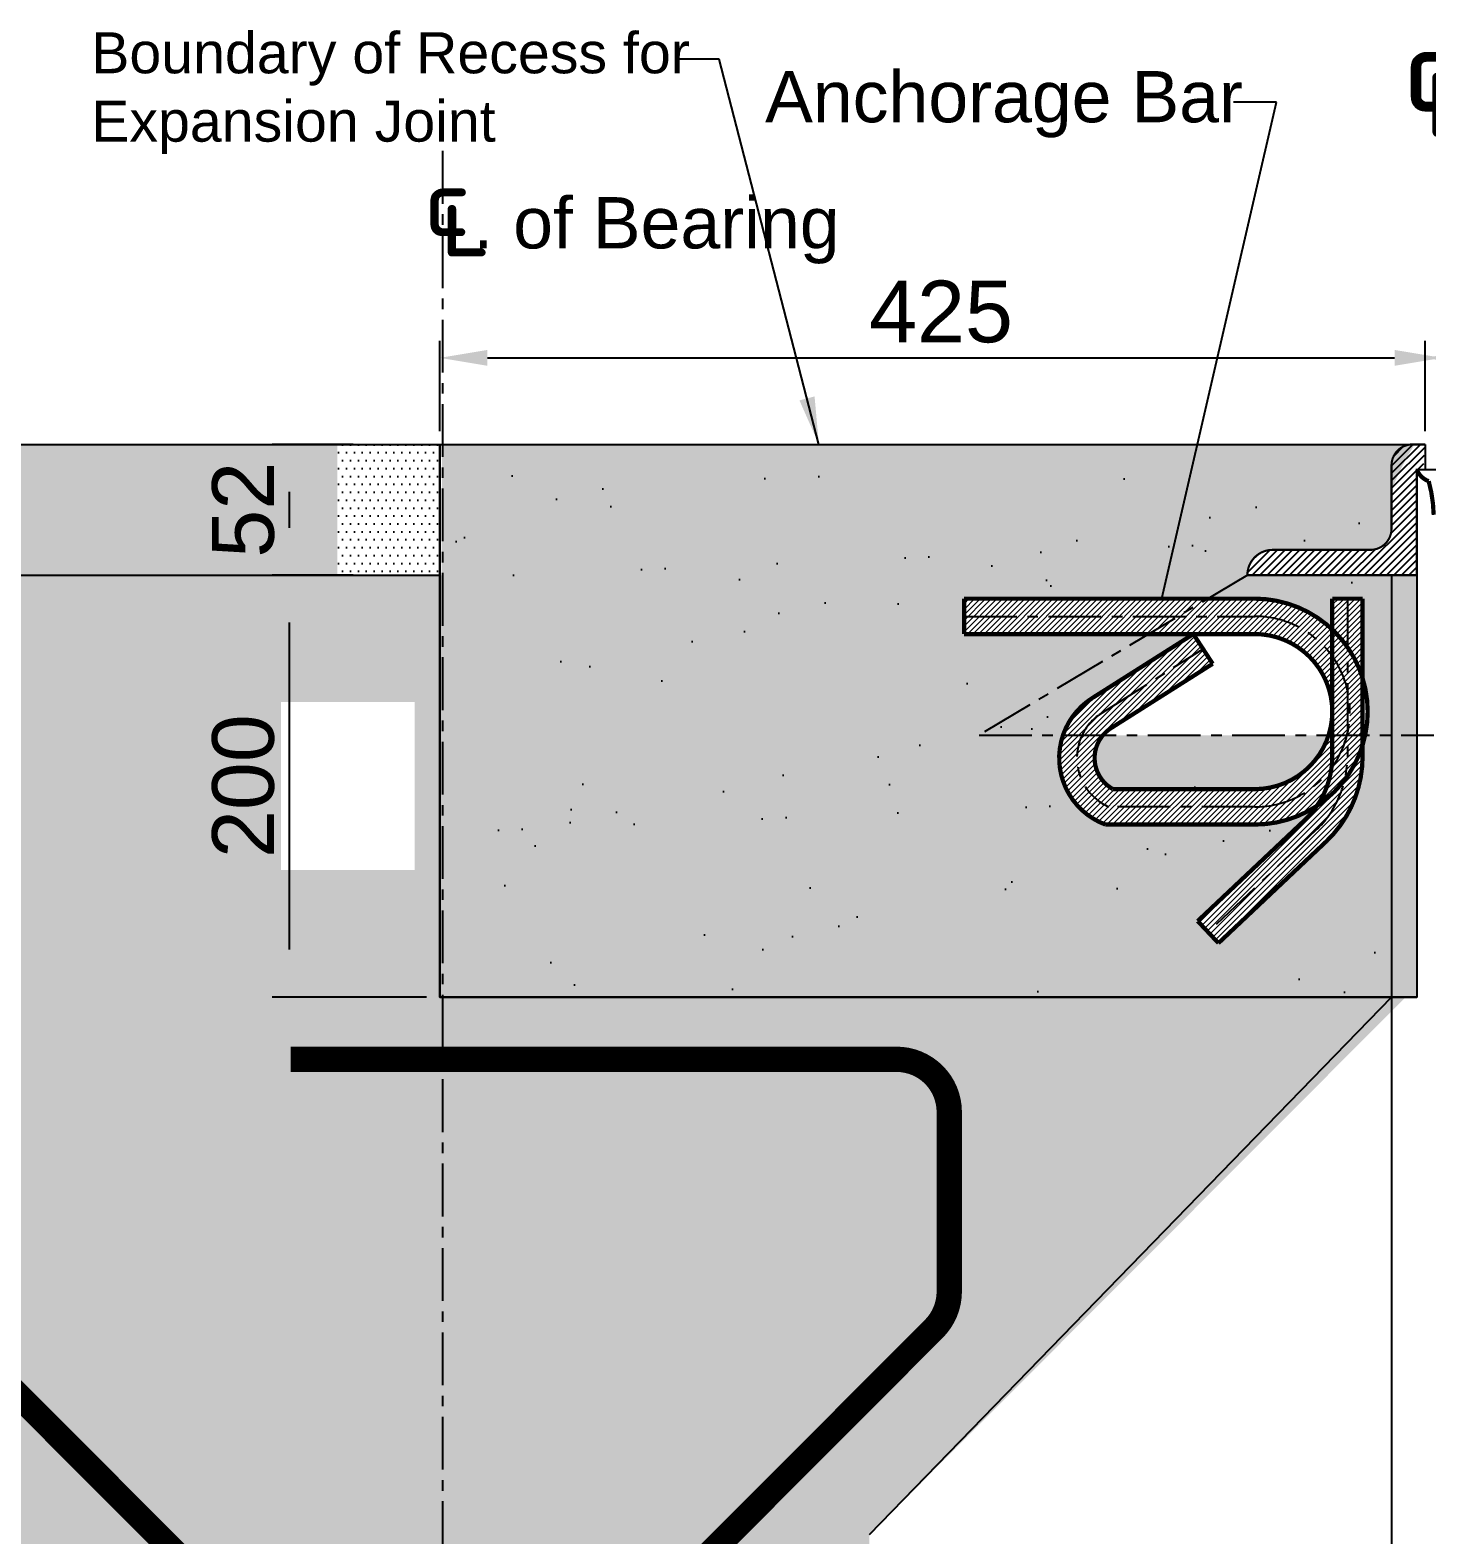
# Model space of a CAD drawing. Extents: x 25837 to 33401, y -1784 to 3293.
# Drawn here: x 31006 to 31668, y 1178 to 1892 of the extents above; entities that cross this region are included whole.
import ezdxf

# ---------------------------------------------------------------- set-up
doc = ezdxf.new("R2010")
doc.units = 0
doc.header["$LTSCALE"] = 200
doc.header["$MEASUREMENT"] = 0
doc.linetypes.add('CENTER', pattern=[2, 1.25, -0.25, 0.25, -0.25])
doc.layers.get('Defpoints').update_dxf_attribs({"linetype": 'CONTINUOUS'})
doc.layers.add('hatch', color=250, linetype='CONTINUOUS')
doc.layers.add('Line', color=6, linetype='CONTINUOUS', lineweight=25)
doc.styles.add('dimen_text', font='simplex.shx')
doc.styles.add('FRAME_TEXT', font='arial.ttf')
doc.styles.add('SWISSEL', font='swissl.ttf')
doc.dimstyles.new('dim_5', dxfattribs={"dimscale": 45, "dimtxt": 0.18, "dimasz": 0.2, "dimexe": 0.18, "dimexo": 0.14, "dimgap": 0.09, "dimtad": 1, "dimdec": 0, "dimzin": 0, "dimdsep": 46, "dimtxsty": 'dimen_text', "dimcen": 0.09, "dimclrd": 256, "dimclre": 256, "dimclrt": 7, "dimadec": 0, "dimazin": 0, "dimtfac": 1, "dimtdec": 0, "dimtofl": 0, "dimtmove": 0, "dimatfit": 3, "dimfxl": 1, "dimtolj": 1, "dimtzin": 0, "dimarcsym": 0})
pattern_1 = [(0, (628.5868874987464, 0), (1.875, 3.75), [0, -3.75])]
pattern_2 = [(45, (628.5868874987464, 0), (-1.325825214724776, 1.325825214724777), [])]

# ---------------------------------------------------------------- blocks, each defined once
blk = doc.blocks.new('*D7')
at = {"layer": 'Defpoints', "color": 0, "transparency": 16777216}
for p in [(31128.39209428259, 1633.16478375145), (31164.84489468659, 1633.16478375145), (31199.73900509428, 1433.16478375145)]:
    blk.add_point(p, dxfattribs=at)
at = {"layer": 'hatch', "lineweight": -2, "transparency": 16777216}
for p, q in [((31158.54489468659, 1633.16478375145), (31120.29209428259, 1633.16478375145)), ((31128.39209428259, 1455.66478375145), (31128.39209428259, 1610.66478375145)), ((31193.43900509429, 1433.16478375145), (31120.29209428259, 1433.16478375145))]:
    blk.add_line(p, q, dxfattribs=at)
at = {"layer": 'hatch', "transparency": 16777216}
for points in [[(31124.64209428259, 1610.66478375145), (31132.14209428259, 1610.66478375145), (31128.39209428259, 1633.16478375145)], [(31124.64209428259, 1455.66478375145), (31132.14209428259, 1455.66478375145), (31128.39209428259, 1433.16478375145)]]:
    blk.add_solid(points, dxfattribs=at)
at = {"layer": 'hatch', "color": 7, "transparency": 16777216, "insert": (31106.61001688952, 1533.164783751455), "char_height": 29.25, "attachment_point": 5, "rotation": 90, "style": 'SWISSEL'}
blk.add_mtext('\\A1;200', dxfattribs=at)
blk = doc.blocks.new('*D8')
at = {"layer": 'Defpoints', "color": 0, "transparency": 16777216}
for p in [(31128.39209428267, 1695.164783751451), (31164.8448946866, 1695.164783751451), (31164.8448946866, 1633.164783751451)]:
    blk.add_point(p, dxfattribs=at)
at = {"layer": 'hatch', "lineweight": -2, "transparency": 16777216}
for p, q in [((31158.54489468661, 1695.164783751451), (31120.29209428267, 1695.164783751451)), ((31128.39209428267, 1655.664783751451), (31128.39209428267, 1672.664783751451)), ((31158.54489468661, 1633.164783751451), (31120.29209428267, 1633.164783751451))]:
    blk.add_line(p, q, dxfattribs=at)
at = {"layer": 'hatch', "transparency": 16777216}
for points in [[(31124.64209428267, 1672.664783751451), (31132.14209428267, 1672.664783751451), (31128.39209428267, 1695.164783751451)], [(31124.64209428267, 1655.664783751451), (31132.14209428267, 1655.664783751451), (31128.39209428267, 1633.164783751451)]]:
    blk.add_solid(points, dxfattribs=at)
at = {"layer": 'hatch', "color": 7, "transparency": 16777216, "insert": (31106.61001688958, 1664.164783751442), "char_height": 29.25, "attachment_point": 5, "rotation": 90, "style": 'SWISSEL'}
blk.add_mtext('\\A1;52', dxfattribs=at)
blk = doc.blocks.new('*D10')
at = {"layer": 'Defpoints', "color": 0, "transparency": 16777216}
for p in [(31674.73900509428, 1736.166707932774), (31199.73900509428, 1695.16478375145), (31674.73900509428, 1695.16478375145)]:
    blk.add_point(p, dxfattribs=at)
at = {"layer": 'hatch', "lineweight": -2, "transparency": 16777216}
for p, q in [((31199.73900509428, 1701.46478375145), (31199.73900509428, 1744.266707932774)), ((31674.73900509428, 1701.46478375145), (31674.73900509428, 1744.266707932774)), ((31222.23900509428, 1736.166707932774), (31652.23900509428, 1736.166707932774))]:
    blk.add_line(p, q, dxfattribs=at)
at = {"layer": 'hatch', "transparency": 16777216}
for points in [[(31222.23900509428, 1739.916707932774), (31222.23900509428, 1732.416707932774), (31199.73900509428, 1736.166707932774)], [(31652.23900509428, 1739.916707932774), (31652.23900509428, 1732.416707932774), (31674.73900509428, 1736.166707932774)]]:
    blk.add_solid(points, dxfattribs=at)
at = {"layer": 'hatch', "color": 7, "transparency": 16777216, "insert": (31437.23900509428, 1757.94878532585), "char_height": 29.25, "attachment_point": 5, "style": 'SWISSEL'}
blk.add_mtext('\\A1;425', dxfattribs=at)
blk = doc.blocks.new('*D12')
at = {"layer": 'Defpoints', "color": 0, "transparency": 16777216}
for p in [(31666.73900509428, 1736.166707932774), (31666.73900509428, 1695.16478375145), (32141.73900509428, 1695.16478375145)]:
    blk.add_point(p, dxfattribs=at)
at = {"layer": 'hatch', "lineweight": -2, "transparency": 16777216}
for p, q in [((31666.73900509428, 1701.46478375145), (31666.73900509428, 1744.266707932774)), ((32141.73900509428, 1701.46478375145), (32141.73900509428, 1744.266707932774)), ((32119.23900509428, 1736.166707932774), (31689.23900509428, 1736.166707932774))]:
    blk.add_line(p, q, dxfattribs=at)
at = {"layer": 'hatch', "transparency": 16777216}
for points in [[(31689.23900509428, 1739.916707932774), (31689.23900509428, 1732.416707932774), (31666.73900509428, 1736.166707932774)], [(32119.23900509428, 1739.916707932774), (32119.23900509428, 1732.416707932774), (32141.73900509428, 1736.166707932774)]]:
    blk.add_solid(points, dxfattribs=at)
at = {"layer": 'hatch', "color": 7, "transparency": 16777216, "insert": (31904.23900509428, 1757.94878532585), "char_height": 29.25, "attachment_point": 5, "style": 'SWISSEL'}
blk.add_mtext('\\A1;425', dxfattribs=at)

msp = doc.modelspace()

# ---------------------------------------------------------------- hatches: boundary and pattern name
at = {"layer": 'hatch'}
h = msp.add_hatch(dxfattribs=at)
h.set_pattern_fill('DOTS', color=256, scale=60)
h.set_pattern_definition(pattern_1)
h.paths.add_polyline_path([(31151.159440208, 1695.16478375145), (30448.17760478037, 1695.16478375145), (30448.17760478037, 1633.16478375145), (31151.159440208, 1633.16478375145)])
h = msp.add_hatch(dxfattribs=at)
h.set_pattern_fill('DOTS', color=256, scale=60)
h.set_pattern_definition(pattern_1)
h.paths.add_polyline_path([(31199.73900509428, 1695.16478375145), (31151.159440208, 1695.16478375145), (31151.159440208, 1633.16478375145), (31199.73900509428, 1633.16478375145)])
h = msp.add_hatch(dxfattribs=at)
h.set_pattern_fill('ANSI31', color=256, scale=20)
h.set_pattern_definition([(45, (1260.708429833296, 0), (-1.767766952966369, 1.767766952966369), [])])
edge = h.paths.add_edge_path()
edge.add_line((31662.73900509428, 1683.16478375145), (31665.77716133738, 1683.16478375145))
edge.add_line((31665.77716133738, 1683.16478375145), (31666.73900509428, 1695.16478375145))
edge.add_line((31666.73900509428, 1695.16478375145), (31660.73900509428, 1695.16478375145))
edge.add_arc((31660.73900509429, 1685.164783751447), 10.00000000000364, 450.0000000000209, 539.9999999999791)
edge.add_line((31650.73900509428, 1685.16478375145), (31650.73900509428, 1655.16478375145))
edge.add_arc((31640.73900509428, 1655.16478375145), 10, 270, 360, ccw=False)
edge.add_line((31640.73900509428, 1645.16478375145), (31594.42682373717, 1645.16478375145))
edge.add_arc((31594.42682373717, 1633.16478375145), 12, 450, 540)
edge.add_line((31582.42682373717, 1633.16478375145), (31662.73900509428, 1633.16478375145))
edge.add_line((31662.73900509428, 1633.16478375145), (31662.73900509428, 1683.16478375145))
h.paths.add_polyline_path([(31666.73900509428, 1683.16478375145), (31666.73900509428, 1695.16478375145), (31666.8931971899, 1683.16478375145), (31662.8931971899, 1683.16478375145)])
at = {"layer": 'Line'}
h = msp.add_hatch(dxfattribs=at)
h.set_pattern_fill('AR-CONC', color=256, scale=3)
h.set_pattern_definition([(49.99999999999999, (1260.708429833296, 0), (21.5178054780226, -1.882564049477853), [2.25, -24.75]), (355, (1260.708429833296, 0), (-4.16254000839, 22.56576401100035), [1.8, -19.8]), (100.45144446, (1262.501580263296, -0.15688032), (17.35526540181336, 20.68319972905888), [1.912205759999999, -21.03426335999999]), (46.18420000000002, (1260.708429833296, 6), (32.01723992014717, -4.965578423792296), [3.374999999999999, -37.12499999999998]), (96.63563549, (1263.376532183296, 5.586200789999999), (28.03985837022685, 29.22355802323651), [2.86831026, -31.55141279999999]), (351.1841639899999, (1260.708429833296, 6), (28.03985835164319, 29.2235580080997), [2.7, -29.70000003]), (21, (1263.708429833296, 4.5), (17.90721156355385, -12.07856671996016), [2.25, -24.75]), (326.0000000000001, (1263.708429833296, 4.5), (7.299459957647452, 21.75450135140559), [1.8, -19.8]), (71.45144474, (1265.200697453296, 3.49345278), (25.20667130189914, 9.675934584190614), [1.9122057, -21.03426336]), (37.50000000000001, (1260.708429833296, 0), (0.3647956595187201, 9.986815614939346), [0, -19.56, 0, -20.1, 0, -19.875]), (7.499999999999999, (1260.708429833296, 0), (7.892086123264458, 11.83235135647081), [0, -11.46, 0, -19.11, 0, -7.574999999999999]), (327.5, (1254.018429833296, 0), (16.01467308517227, -0.6766461520313927), [0, -7.5, 0, -23.4, 0, -31.05]), (317.5, (1251.018429833296, 0), (17.49558508027159, 3.003149469969532), [0, -9.75, 0, -15.54, 0, -22.05])])
edge = h.paths.add_edge_path()
edge.add_line((31535.61064548177, 1605.247607864916), (31448.18580064693, 1605.247607864916))
edge.add_line((31448.18580064693, 1605.247607864916), (31448.18580064693, 1622.036208471709))
edge.add_line((31448.18580064693, 1622.036208471709), (31563.76457200574, 1622.036208471709))
edge.add_line((31563.76457200574, 1622.036208471709), (31582.42682373717, 1633.16478375145))
edge.add_arc((31594.42682373717, 1633.16478375145), 12, 90, 180, ccw=False)
edge.add_line((31594.42682373717, 1645.16478375145), (31640.73900509428, 1645.16478375145))
edge.add_arc((31640.73900509428, 1655.16478375145), 10, 270, 360)
edge.add_line((31650.73900509428, 1655.16478375145), (31650.73900509428, 1673.16478375145))
edge.add_arc((31762.73647977713, 1630.91604641003), 119.7012537205771, 147.5378464666154, 159.3320511792288, ccw=False)
edge.add_line((31661.73900509428, 1695.16478375145), (31200.73900509428, 1695.16478375145))
edge.add_line((31200.73900509428, 1695.16478375145), (31199.73900509428, 1433.16478375145))
edge.add_line((31199.73900509428, 1433.16478375145), (31650.73900509428, 1433.16478375145))
edge.add_line((31650.73900509428, 1433.16478375145), (31650.73900509428, 1557.327413854979))
edge.add_line((31650.73900509428, 1557.327413854979), (31638.27581733486, 1557.327413854979))
edge.add_arc((31585.91341080378, 1568.495961280295), 53.54024719140575, 342.6994142317261, 347.9596219717224, ccw=False)
edge.add_line((31637.0313772401, 1552.573914403949), (31637.0313772401, 1547.108952183683))
edge.add_arc((31581.59280748204, 1547.108952183682), 55.43856975805829, -46.3238678921424, 6.821210263296962e-13, ccw=False)
edge.add_line((31619.87764053212, 1507.012735714463), (31568.72403956429, 1458.765569860666))
edge.add_line((31568.72403956429, 1458.765569860666), (31558.86676098963, 1469.216656176592))
edge.add_line((31558.86676098963, 1469.216656176592), (31609.98595768695, 1517.43137253487))
edge.add_arc((31581.59280748204, 1547.10895218369), 41.07224990636634, 313.7329177897161, 325.4661642088786)
edge.add_arc((31585.91341080379, 1568.495961280301), 53.5402471914057, 269.99999999999613, 303.453205664142, ccw=False)
edge.add_line((31585.91341080378, 1514.955714088894), (31515.15380869283, 1514.955714088894))
edge.add_arc((31526.87173308154, 1546.477572057417), 33.62941096372807, 161.1779761839211, 249.6079037934519, ccw=False)
edge.add_line((31495.04064427303, 1557.327413854979), (31455.25006911398, 1557.327413854979))
edge.add_line((31455.25006911398, 1557.327413854979), (31535.61064548177, 1605.247607864916))
h.paths.add_polyline_path([(31662.73900509428, 1633.16478375145), (31650.73900509428, 1633.16478375145), (31650.73900509428, 1557.327413854979), (31662.73900509428, 1557.327413854979)])
h.paths.add_polyline_path([(31662.73900509428, 1557.327413854979), (31650.73900509428, 1557.327413854979), (31650.73900509428, 1433.16478375145), (31662.73900509428, 1433.16478375145)])
edge = h.paths.add_edge_path(flags=17)
edge.add_line((31650.73900509428, 1633.16478375145), (31582.42682373717, 1633.16478375145))
edge.add_line((31582.42682373717, 1633.16478375145), (31563.76457200574, 1622.036208471709))
edge.add_line((31563.76457200574, 1622.036208471709), (31585.91341080378, 1622.036208471709))
edge.add_arc((31585.91341080378, 1568.495961280301), 53.54024719140762, 46.651805784049316, 90, ccw=False)
edge.add_line((31622.6650573884, 1607.430194836858), (31622.6650573884, 1622.014538143572))
edge.add_line((31622.6650573884, 1622.014538143572), (31637.0313772401, 1622.014538143572))
edge.add_line((31637.0313772401, 1622.014538143572), (31637.0313772401, 1584.418008156654))
edge.add_arc((31585.91341080378, 1568.495961280302), 53.54024719140734, -12.04037802828492, 17.300585768279177, ccw=False)
edge.add_line((31638.27581733486, 1557.327413854979), (31650.73900509428, 1557.327413854979))
edge.add_line((31650.73900509428, 1557.327413854979), (31650.73900509428, 1633.16478375145))
edge = h.paths.add_edge_path(flags=17)
edge.add_line((31620.9269378339, 1557.327413854979), (31513.99175534685, 1557.327413854979))
edge.add_arc((31526.87173308154, 1546.477572057416), 16.84081035693553, 139.8898676478718, 241.0277508565916)
edge.add_line((31518.71428121277, 1531.744314695687), (31585.91341080378, 1531.744314695687))
edge.add_arc((31585.91341080378, 1568.495961280302), 36.7516465846154, 270, 342.3084573560737)
edge = h.paths.add_edge_path(flags=17)
edge.add_line((31509.22140038191, 1575.102788866372), (31556.84092173436, 1605.247607864916))
edge.add_line((31556.84092173436, 1605.247607864916), (31535.61064548177, 1605.247607864916))
edge.add_line((31535.61064548177, 1605.247607864916), (31455.25006911398, 1557.327413854979))
edge.add_line((31455.25006911398, 1557.327413854979), (31495.04064427303, 1557.327413854979))
edge.add_arc((31526.87173308154, 1546.477572057413), 33.6294109637272, 121.6580184864807, 161.1779761839132, ccw=False)
h = msp.add_hatch(dxfattribs=at)
h.set_pattern_fill('AR-SAND', color=256, scale=45, angle=45)
h.set_pattern_definition([(82.50000000000001, (1260.708429833296, 0), (-63.31559327593393, 59.30672051392244), [0, -68.39999999999996, 0, -76.49999999999996, 0, -73.12499999999996]), (52.49999999999999, (1260.708429833296, 0), (-33.48618798339388, 146.1140878366655), [0, -36.9, 0, -61.65000000000001, 0, -23.625]), (12.5, (1221.57006949462, -39.1383603386754), (98.91131728006336, 99.27145724186104), [0, -22.5, 0, -81, 0, -105.75]), (2.499999999999997, (1221.57006949462, -39.1383603386754), (67.72689735982281, 123.5818282880296), [0, -11.25, 0, -53.09999999999999, 0, -60.75000000000001])])
h.paths.add_polyline_path([(31535.61064548177, 1605.247607864916), (31448.18580064693, 1605.247607864916), (31448.18580064693, 1622.036208471709), (31563.76457200574, 1622.036208471709), (31582.42682373717, 1633.16478375145, -0.4142135623730951), (31594.42682373717, 1645.16478375145), (31640.73900509428, 1645.16478375145, 0.4142135623730951), (31650.73900509428, 1655.16478375145), (31650.73900509428, 1673.16478375145, -0.4142135623730951), (31660.73900509428, 1683.16478375145), (31199.73900509428, 1683.16478375145), (31199.73900509428, 1433.16478375145), (31650.73900509428, 1433.16478375145), (31650.73900509428, 1557.327413854979), (31638.27581733486, 1557.327413854979, -0.02295601727019596), (31637.0313772401, 1552.573914403949), (31637.0313772401, 1547.108952183683, -0.204924357781227), (31619.87764053212, 1507.012735714463), (31568.72403956429, 1458.765569860666), (31558.86676098963, 1469.216656176592), (31609.98595768695, 1517.431372534869, 0.05124072104915151), (31615.42778014172, 1523.825388506929, -0.1470127365721022), (31585.91341080378, 1514.955714088894), (31515.15380869283, 1514.955714088894, -0.4062100153958056), (31495.04064427303, 1557.327413854979), (31455.25006911398, 1557.327413854979)])
h.paths.add_polyline_path([(31556.84092173436, 1605.247607864916), (31535.61064548177, 1605.247607864916), (31455.25006911398, 1557.327413854979), (31495.04064427303, 1557.327413854979, -0.1741680722162454), (31509.22140038191, 1575.102788866372)], flags=17)
h.paths.add_polyline_path([(31620.9269378339, 1557.327413854979), (31513.99175534685, 1557.327413854979, 0.4723662802056775), (31518.71428121277, 1531.744314695687), (31585.91341080378, 1531.744314695687, 0.3264083375949519)], flags=17)
h.paths.add_polyline_path([(31650.73900509428, 1633.16478375145), (31582.42682373717, 1633.16478375145), (31563.76457200574, 1622.036208471709), (31585.91341080378, 1622.036208471709, -0.1914304343567227), (31622.6650573884, 1607.430194836858), (31622.6650573884, 1622.014538143572), (31637.0313772401, 1622.014538143572), (31637.0313772401, 1584.418008156654, -0.1287281679221235), (31638.27581733486, 1557.327413854979), (31650.73900509428, 1557.327413854979)], flags=17)
h.paths.add_polyline_path([(31662.73900509428, 1633.16478375145), (31650.73900509428, 1633.16478375145), (31650.73900509428, 1557.327413854979), (31662.73900509428, 1557.327413854979)])
h.paths.add_polyline_path([(31662.73900509428, 1557.327413854979), (31650.73900509428, 1557.327413854979), (31650.73900509428, 1433.16478375145), (31662.73900509428, 1433.16478375145)])
h = msp.add_hatch(dxfattribs=at)
h.set_pattern_fill('AR-CONC', color=256, scale=8)
h.set_pattern_definition([(49.99999999999999, (678.5868874987464, 0), (57.38081460806028, -5.020170798607609), [6, -66]), (355, (678.5868874987464, 0), (-11.10010668904, 60.17537069600095), [4.8, -52.8]), (100.45144446, (683.3686219787463, -0.41834752), (46.28070773816896, 55.15519927749035), [5.099215359999997, -56.09136895999998]), (46.18420000000002, (678.5868874987464, 16), (85.37930645372579, -13.24154246344612), [8.999999999999995, -98.99999999999996]), (96.63563549, (685.7018270987463, 14.89653544), (74.77295565393827, 77.92948806196404), [7.64882736, -84.13710079999998]), (351.1841639899999, (678.5868874987464, 16), (74.77295560438185, 77.92948802159921), [7.2, -79.20000008]), (21, (686.5868874987464, 12), (47.75256416947693, -32.20951125322711), [6, -66]), (326.0000000000001, (686.5868874987464, 12), (19.46522655372654, 58.01200360374824), [4.8, -52.8]), (71.45144474, (690.5662678187464, 9.31587408), (67.21779013839769, 25.80249222450831), [5.099215200000001, -56.09136896]), (37.50000000000001, (678.5868874987464, 0), (0.9727884253832535, 26.63150830650492), [0, -52.16, 0, -53.6, 0, -53]), (7.499999999999999, (678.5868874987464, 0), (21.04556299537189, 31.55293695058882), [0, -30.56, 0, -50.96, 0, -20.2]), (327.5, (660.7468874987463, 0), (42.70579489379272, -1.80438973875038), [0, -20, 0, -62.4, 0, -82.8]), (317.5, (652.7468874987463, 0), (46.6548935473909, 8.008398586585418), [0, -26, 0, -41.44, 0, -58.8])])
h.paths.add_polyline_path([(31201.159440208, 1633.16478375145), (30448.17760478037, 1633.16478375145), (30448.17760478037, 1587.801283514906), (30403.50855935656, 1587.801283514906), (30484.18023710597, 1555.185026646795), (30448.32059648753, 1555.185026646795), (30448.32059648753, 1433.16478375145), (30744.85812304233, 1433.16478375145), (30999.10376575281, 1178.26607483644), (30999.10376575281, 681.696807518394), (31168.54399492729, 681.6968075183942), (31168.54399492729, 724.0233392924237), (31201.159440208, 672.7286405381453)])
edge = h.paths.add_edge_path(flags=17)
edge.add_arc((31416.1473007341, 1293.608714690972), 24.99999999999643, 315.0734917644128, 360.0000000000063)
edge.add_line((31441.14730073409, 1293.608714690974), (31441.14730073409, 1378.696290200554))
edge.add_arc((31416.14730073409, 1378.696290200554), 25, 0, 90)
edge.add_line((31416.14730073409, 1403.696290200554), (31201.159440208, 1403.696290200554))
edge.add_line((31201.159440208, 1403.696290200554), (31201.159440208, 1042.66785137748))
edge.add_line((31201.159440208, 1042.66785137748), (31433.84763038949, 1275.953734371232))
edge = h.paths.add_edge_path()
edge.add_line((31249.73900509428, 1633.16478375145), (31201.159440208, 1633.16478375145))
edge.add_line((31201.159440208, 1633.16478375145), (31201.159440208, 1403.696290200554))
edge.add_line((31201.159440208, 1403.696290200554), (31416.14730073409, 1403.696290200554))
edge.add_arc((31416.14730073409, 1378.696290200554), 25, 0, 90, ccw=False)
edge.add_line((31441.14730073409, 1378.696290200554), (31441.14730073409, 1293.608714690974))
edge.add_arc((31416.1473007341, 1293.608714690972), 24.99999999999636, -44.92650823558728, 6.30961949354969e-12, ccw=False)
edge.add_line((31433.84763038949, 1275.953734371232), (31201.159440208, 1042.66785137748))
edge.add_line((31201.159440208, 1042.66785137748), (31201.159440208, 672.7286405381452))
edge.add_line((31201.159440208, 672.7286405381452), (31222.56457846627, 639.0645249848714))
edge.add_line((31222.56457846627, 639.0645249848714), (31222.56457846627, 681.5439438523391))
edge.add_line((31222.56457846627, 681.5439438523391), (31403.2151146632, 681.543943852339))
edge.add_line((31403.2151146632, 681.543943852339), (31403.2151146632, 1178.266074836436))
edge.add_line((31403.2151146632, 1178.266074836436), (31657.46075737368, 1433.16478375145))
edge.add_line((31657.46075737368, 1433.16478375145), (31249.73900509428, 1433.16478375145))
edge.add_line((31249.73900509428, 1433.16478375145), (31249.73900509428, 1633.16478375145))
h.paths.add_polyline_path([(31187.73158002597, 1493.444951775895), (31187.73158002597, 1573.003760329866), (31124.35658002597, 1573.003760329866), (31124.35658002597, 1493.444951775895)], flags=16)
h.paths.add_polyline_path([(30609.61378017014, 1493.444951775895), (30609.61378017014, 1573.003760329866), (30546.23878017014, 1573.003760329866), (30546.23878017014, 1493.444951775895)], flags=16)
at = {"layer": 'Line', "lineweight": 9}
h = msp.add_hatch(dxfattribs=at)
h.set_pattern_fill('ANSI31', color=8, scale=15)
h.set_pattern_definition(pattern_2)
h.paths.add_polyline_path([(31563.76457200574, 1622.036208471709), (31448.18580064693, 1622.036208471709), (31448.18580064693, 1613.641908168311), (31549.68760874375, 1613.641908168311)])
h.paths.add_polyline_path([(31549.68760874375, 1613.641908168311), (31448.18580064693, 1613.641908168311), (31448.18580064693, 1605.247607864916), (31535.61064548177, 1605.247607864916)])
h.paths.add_polyline_path([(31585.91341080378, 1622.036208471709), (31563.76457200574, 1622.036208471709), (31549.68760874375, 1613.641908168311), (31585.91341080378, 1613.641908168311, -0.2423634595415697), (31622.6650573884, 1594.715667490219), (31622.6650573884, 1607.430194836858, 0.1914304343567227)])
h.paths.add_polyline_path([(31585.91341080378, 1613.641908168311), (31549.68760874375, 1613.641908168311), (31535.61064548177, 1605.247607864916), (31585.91341080378, 1605.247607864916, -0.414213562373095), (31622.6650573884, 1568.495961280301), (31622.6650573884, 1594.715667490221, 0.2423634595415603)])
h.paths.add_polyline_path([(31629.84821731425, 1599.094831295464, 0.05151572692968968), (31622.6650573884, 1607.430194836858), (31622.6650573884, 1594.715667490219, -0.09718599788854622), (31629.84821731425, 1578.88293857414)])
h.paths.add_polyline_path([(31637.0313772401, 1584.418008156654, 0.076748792605379), (31629.84821731425, 1599.094831295464), (31629.84821731425, 1578.88293857414, -0.1166018123732697), (31629.84821731425, 1558.108983986463), (31629.84821731425, 1557.327413854979), (31637.0313772401, 1557.327413854979)])
h.paths.add_polyline_path([(31622.6650573884, 1594.715667490219), (31622.6650573884, 1557.327413854979), (31629.65606811702, 1557.327413854979, 0.004456986845413275), (31629.84821731425, 1558.108983986463), (31629.84821731425, 1578.88293857414, 0.09718599788854629)])
h.paths.add_polyline_path([(31637.0313772401, 1552.573914403949), (31637.0313772401, 1557.327413854979), (31629.84821731425, 1557.327413854979), (31629.84821731425, 1547.108952183683, -0.05724678551238398), (31628.59133005031, 1536.167130832781, 0.08680107735542497)])
h.paths.add_polyline_path([(31629.84821731425, 1557.327413854979), (31629.65606811702, 1557.327413854979, -0.09597370130570139), (31622.32047913338, 1541.799858642291, -0.1188306671860804), (31615.42778014172, 1523.825388506929, 0.08486267280563053), (31628.59133005031, 1536.167130832784, 0.05724678551233423), (31629.84821731425, 1547.108952183677)])
h.paths.add_polyline_path([(31628.59133005031, 1536.167130832781, -0.08486267280561335), (31615.42778014172, 1523.825388506929, -0.05124072104915143), (31609.98595768695, 1517.431372534869), (31558.86676098963, 1469.216656176592), (31563.79540027696, 1463.991113018629), (31614.93244196855, 1512.222660457842, 0.1458528501598171)])
h.paths.add_polyline_path([(31637.0313772401, 1547.108952183682), (31637.0313772401, 1552.573914403949, -0.08680107735540774), (31628.59133005031, 1536.167130832784, -0.1458528501599786), (31614.93244196853, 1512.222660457824), (31563.79540027696, 1463.991113018629), (31568.72403956429, 1458.765569860666), (31619.87764053213, 1507.012735714465, 0.2049243577812079)])
h = msp.add_hatch(dxfattribs=at)
h.set_pattern_fill('ANSI31', color=8, scale=15)
h.set_pattern_definition(pattern_2)
h.paths.add_polyline_path([(31629.84821731425, 1622.014538143572), (31622.6650573884, 1622.014538143572), (31622.6650573884, 1607.430194836858, -0.05151572692968965), (31629.84821731425, 1599.094831295464)])
h.paths.add_polyline_path([(31637.0313772401, 1622.014538143572), (31629.84821731425, 1622.014538143572), (31629.84821731425, 1599.094831295464, -0.07674879260537891), (31637.0313772401, 1584.418008156654)])
h = msp.add_hatch(dxfattribs=at)
h.set_pattern_fill('ANSI31', color=8, scale=15)
h.set_pattern_definition(pattern_2)
h.paths.add_polyline_path([(31629.65606811702, 1557.327413854979), (31622.6650573884, 1557.327413854979), (31622.6650573884, 1547.108952183684, -0.0324175996133989), (31622.32047913338, 1541.799858642291, 0.09597370130570135)])
h.paths.add_polyline_path([(31622.32047913338, 1541.799858642296, 0.03241759961324187), (31622.6650573884, 1547.108952183662), (31622.6650573884, 1557.327413854979), (31620.9269378339, 1557.327413854979, -0.3264083375949519), (31585.91341080378, 1531.744314695687), (31518.71428121277, 1531.744314695687, -0.4723662802056778), (31513.99175534685, 1557.327413854979), (31504.0881481352, 1557.327413854979, 0.4238655802019703), (31516.77584845039, 1523.350014392292), (31585.91341080378, 1523.350014392292, 0.2389190514532906)])
h.paths.add_polyline_path([(31622.32047913338, 1541.799858642291, -0.2389190514532576), (31585.91341080378, 1523.350014392292), (31516.77584845039, 1523.350014392292, -0.4238655802019704), (31504.0881481352, 1557.327413854979), (31495.04064427303, 1557.327413854979, 0.4062100153958055), (31515.15380869283, 1514.955714088894), (31585.91341080378, 1514.955714088894, 0.1470127365721021), (31615.42778014172, 1523.825388506929, 0.1188306671860806)])
h.paths.add_polyline_path([(31561.41954892045, 1598.211168163394), (31556.84092173436, 1605.247607864916), (31509.22140038191, 1575.102788866372, 0.1741680722162504), (31495.04064427303, 1557.327413854979), (31504.0881481352, 1557.327413854979, -0.1449135550841047), (31513.66635634308, 1567.981730614177)])
h.paths.add_polyline_path([(31565.99817610654, 1591.174728461878), (31561.41954892045, 1598.211168163393), (31513.66635634309, 1567.981730614184, 0.1449135550842499), (31504.0881481352, 1557.327413854979), (31513.99175534685, 1557.327413854979, -0.08094832067519657), (31518.10296800702, 1560.855390130618)])

# ---------------------------------------------------------------- linework, layer by layer
at = {"layer": 'hatch', "color": 2, "linetype": 'CENTER', "ltscale": 0.1}
for p, q in [((31201.159440208, 609.2291451877281), (31201.159440208, 1834.632626055092)), ((31582.42682373717, 1633.16478375145), (31455.25006911398, 1557.327413854979)), ((31455.25006911398, 1557.327413854979), (31670.73900509428, 1557.327413854979))]:
    msp.add_line(p, q, dxfattribs=at)
for points in [[(31629.84821731425, 1622.014538143572), (31629.84821731425, 1547.108952183684, -0.2048097162779809), (31614.93244196855, 1512.222660457842), (31563.79540027696, 1463.991113018629)], [(31448.18580064693, 1613.641908168311), (31585.91341080378, 1613.641908168311, -1), (31585.91341080378, 1523.350014392292), (31516.77584845039, 1523.350014392292, -0.6060021302029245), (31513.66635634308, 1567.981730614177), (31561.41954892045, 1598.211168163395)]]:
    msp.add_lwpolyline(points, format="xyb", dxfattribs=at)
at = {"layer": 'Line', "color": 1}
for p, q in [((31622.6650573884, 1568.495961280301), (31622.6650573884, 1622.014538143572)), ((31650.73900509428, 1433.16478375145), (31403.21511466321, 1178.26607483644))]:
    msp.add_line(p, q, dxfattribs=at)
for points in [[(30448.17760478037, 1695.16478375145), (31666.73900509428, 1695.16478375145)], [(31199.73900509428, 1695.16478375145), (31199.73900509428, 1433.16478375145)], [(31662.73900509428, 1683.16478375145), (31662.73900509428, 1433.16478375145), (31199.73900509428, 1433.16478375145), (31199.73900509428, 1695.16478375145), (31662.73900509428, 1695.16478375145), (31662.73900509428, 1694.888657369358)], [(31662.73900509428, 1683.16478375145), (31662.73900509428, 1433.16478375145)], [(30448.17760478037, 1633.16478375145), (31199.73900509428, 1633.16478375145)], [(31650.73900509428, 1633.16478375145), (31650.73900509428, 681.543943852339)], [(31199.73900509428, 1433.16478375145), (31662.73900509428, 1433.16478375145)]]:
    msp.add_lwpolyline(points, dxfattribs=at)
for points, const_width in [([(31662.73900509428, 1633.16478375145), (31582.42682373717, 1633.16478375145, -0.414213562373095), (31594.42682373717, 1645.16478375145), (31640.73900509428, 1645.16478375145, 0.4142135623730951), (31650.73900509428, 1655.16478375145), (31650.73900509428, 1685.16478375145, -0.4142135623730951), (31660.73900509428, 1695.16478375145), (31666.73900509428, 1695.16478375145)], 1), ([(31662.73900509428, 1683.16478375145, 0.2122055537548572), (31668.36819337801, 1677.720018783253, -0.0610937342671555), (31670.73900509428, 1661.759237120465, -21.35222789997109)], 2), ([(31448.18580064693, 1622.036208471709), (31585.91341080378, 1622.036208471709, -1), (31585.91341080378, 1514.955714088894), (31515.15380869283, 1514.955714088894, -0.6245653459104179), (31509.22140038191, 1575.102788866372), (31556.84092173436, 1605.247607864916)], 2), ([(31622.6650573884, 1622.014538143572), (31622.6650573884, 1547.108952183684, -0.2046661915740146), (31609.98595768695, 1517.431372534869), (31558.86676098963, 1469.216656176592)], 2), ([(31637.0313772401, 1622.014538143572), (31637.0313772401, 1547.108952183684, -0.2049243577812302), (31619.87764053212, 1507.012735714463), (31568.72403956429, 1458.765569860666)], 2), ([(31448.18580064693, 1605.247607864916), (31585.91341080378, 1605.247607864916, -1), (31585.91341080378, 1531.744314695687), (31518.71428121277, 1531.744314695687, -0.5753129916714897), (31518.10296800702, 1560.855390130619), (31565.99817610654, 1591.174728461878)], 2), ([(30501.17760478037, 1480.463506953023), (30754.11131572003, 1480.463506953023, -0.1992457445753388), (30771.81164537543, 1473.11848727276), (31341.31785862914, 902.1494160630033, -0.1985790327101868), (31348.61752897374, 884.4944357432616), (31348.61752897374, 744.8309954740536)], 12), ([(31053.70135144227, 744.8309954740536), (31053.70135144227, 884.4944357435955, -0.198579032710188), (31061.00102178687, 902.1494160633373), (31433.84763038949, 1275.953734371233, 0.1985790327101951), (31441.14730073409, 1293.608714690976), (31441.14730073409, 1378.696290200554, 0.414213562373095), (31416.14730073409, 1403.696290200554), (31128.95746857406, 1403.696290200554)], 12)]:
    msp.add_lwpolyline(points, format="xyb", dxfattribs=dict(at, const_width=const_width))
for points, const_width in [([(31674.73900509428, 1695.16478375145), (31674.73900509428, 1683.16478375145), (31662.73900509428, 1683.16478375145), (31662.73900509428, 1633.16478375145)], 1), ([(31666.73900509428, 1695.16478375145), (31666.73900509428, 1683.16478375145)], 1), ([(31666.73900509428, 1695.16478375145), (31666.73900509428, 1683.16478375145), (31678.73900509428, 1683.16478375145), (31678.73900509428, 1633.16478375145)], 1), ([(31662.73900509428, 1683.16478375145), (31674.73900509428, 1683.16478375145)], 1), ([(31678.73900509428, 1683.16478375145), (31666.73900509428, 1683.16478375145)], 1), ([(31448.18580064693, 1622.036208471709), (31448.18580064693, 1605.247607864916)], 2), ([(31622.6650573884, 1622.014538143572), (31637.0313772401, 1622.014538143572)], 2), ([(31565.99817610654, 1591.174728461879), (31556.84092173436, 1605.247607864916)], 2), ([(31558.86676098963, 1469.216656176592), (31568.72403956429, 1458.765569860666)], 2)]:
    msp.add_lwpolyline(points, dxfattribs=dict(at, const_width=const_width))

# ---------------------------------------------------------------- texts
at = {"layer": 'hatch', "color": 7, "style": 'FRAME_TEXT'}
for s, insert, char_height, width, attachment_point in [('{\\fSwis721 Lt BT|b0|i0|c0|p34;\\C6;Boundary of Recess for Expansion Joint}', (31034.44364473333, 1832.777781269885), 19.44, 364.5418313160204, 7), ('{\\fISOCPEUR|b0|i0|c0|p34;\\H1.5432x;\\C6;℄\\fSwis721 Lt BT|b0|i0|c0|p34;\\H0.648x;. of Opening}', (31916.49436367265, 1836.482973572315), 30.375, 569.5966114312818, 9), ('{\\fSwis721 Lt BT|b0|i0|c0|p34;\\C1;Anchorage Bar}', (31353.86153138999, 1840.495566374566), 24.3, 574.4092777772239, 7), ('{\\fISOCPEUR|b0|i0|c0|p34;\\H1.5432x;\\C6;℄\\fSwis721 Lt BT|b0|i0|c0|p34;\\H0.648x;. of Bearing}', (31191.72921609915, 1780.711021661167), 24.3, 455.6772891450254, 7)]:
    msp.add_mtext(s, dxfattribs=dict(at, insert=insert, char_height=char_height, width=width, attachment_point=attachment_point))

# ---------------------------------------------------------------- dimensions: what is measured, and where the dimension line sits
at = {"layer": 'hatch'}
dim = msp.add_linear_dim(base=(31674.73900509428, 1736.166707932774), p1=(31199.73900509428, 1695.16478375145), p2=(31674.73900509428, 1695.16478375145), text='425', dimstyle='dim_5', override={"dimtxt": 0.65, "dimasz": 0.5, "dimgap": 0.15, "dimtxsty": 'SWISSEL', "dimfxl": 30, "dimfxlon": 1}, dxfattribs=at)
dim.commit()
dim.dimension.update_dxf_attribs({"geometry": '*D10', "text_midpoint": (31437.23900509428, 1757.94878532585)})
for base, p1, p2, angle, text, picture, middle in [((31666.73900509428, 1736.166707932774), (32141.73900509428, 1695.16478375145), (31666.73900509428, 1695.16478375145), 180, '425', '*D12', (31904.23900509428, 1757.94878532585)), ((31128.39209428267, 1695.164783751451), (31164.84489468659, 1633.16478375145), (31164.84489468659, 1695.16478375145), 90, '52', '*D8', (31106.61001688958, 1664.164783751442))]:
    dim = msp.add_linear_dim(base=base, p1=p1, p2=p2, angle=angle, text=text, dimstyle='dim_5', override={"dimtxt": 0.65, "dimasz": 0.5, "dimgap": 0.15, "dimtxsty": 'SWISSEL', "dimfxl": 30, "dimfxlon": 1}, dxfattribs=at)
    dim.commit()
    dim.dimension.update_dxf_attribs({"geometry": picture, "text_midpoint": middle})
dim = msp.add_linear_dim(base=(31128.39209428259, 1633.16478375145), p1=(31199.73900509428, 1433.16478375145), p2=(31164.84489468659, 1633.16478375145), angle=90, dimstyle='dim_5', override={"dimtxt": 0.65, "dimasz": 0.5, "dimgap": 0.15, "dimtxsty": 'SWISSEL', "dimfxl": 30, "dimfxlon": 1}, dxfattribs=at)
dim.commit()
dim.dimension.update_dxf_attribs({"geometry": '*D7', "text_midpoint": (31106.61001688952, 1533.164783751455)})

# ---------------------------------------------------------------- leaders
for points in [[(31379.35611813586, 1695.16478375145), (31332.10528674335, 1877.7960578518), (31311.65873683059, 1877.7960578518)], [(31541.96461137508, 1622.036208471709), (31596.31241037386, 1857.29672869791), (31575.86586046109, 1857.29672869791)]]:
    msp.add_leader(points, dimstyle='dim_5', override={"dimtxt": 0.65, "dimasz": 0.5, "dimgap": 0.15, "dimtxsty": 'SWISSEL', "dimfxl": 30, "dimfxlon": 1}, dxfattribs=at)

doc.saveas('drawing.dxf')
